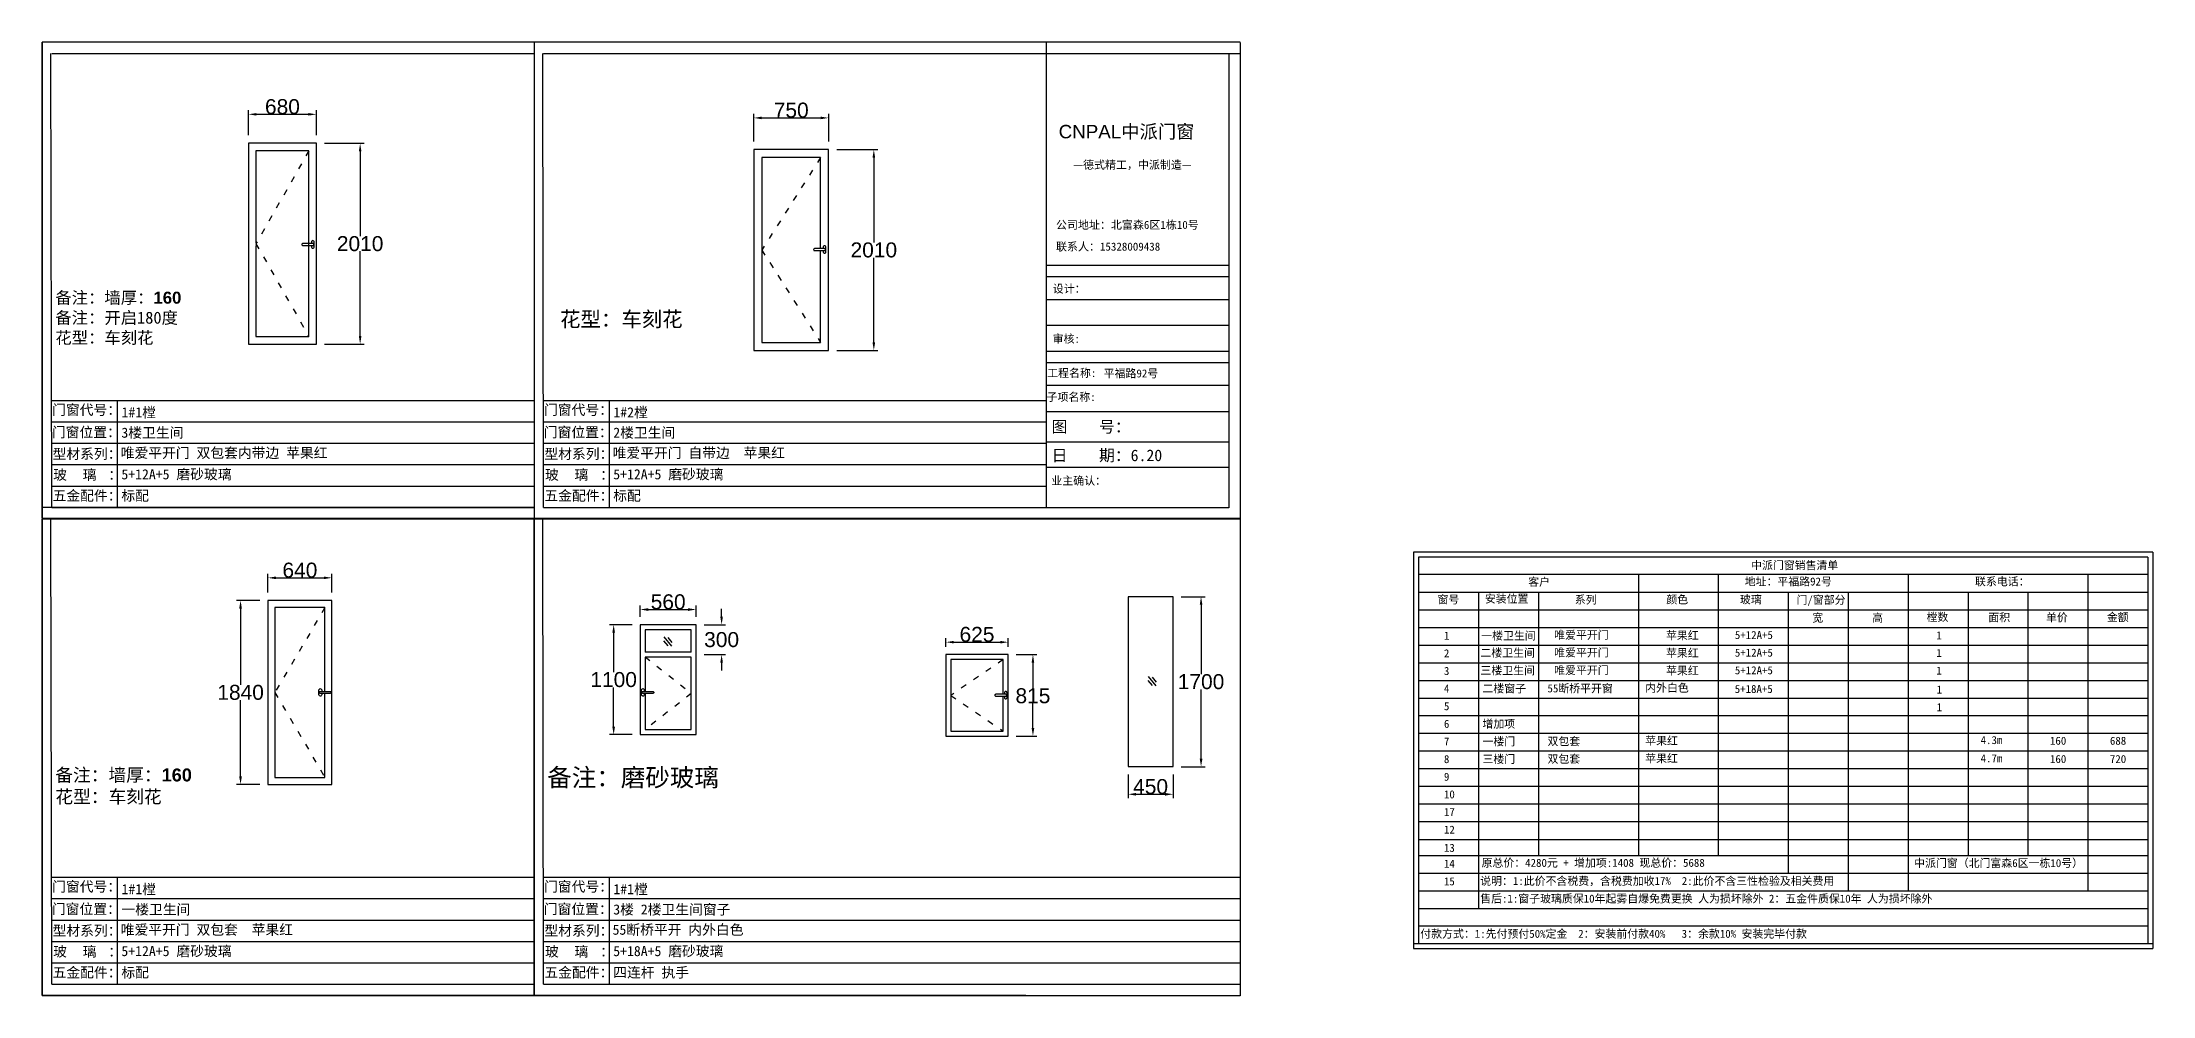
# Model space of a CAD drawing. Header units: inches. Extents: x -138455 to 599497, y -747149 to 13167.
# Drawn here: x 218897 to 240028, y -205764 to -196220 of the extents above; entities that cross this region are included whole.
import ezdxf

# ---------------------------------------------------------------- set-up
doc = ezdxf.new("R2010")
doc.units = ezdxf.units.IN
doc.header["$MEASUREMENT"] = 0
doc.header["$PDMODE"] = 35
doc.header["$PDSIZE"] = -3
doc.linetypes.add('ACAD_ISO03W100', pattern=[30, 12, -18])
doc.layers.add('0 @ 1', color=7, linetype='Continuous')
doc.styles.add('Annotative', font='arialbd.ttf')
doc.styles.add('MtXpl_', font='')
doc.styles.add('MtXpl__1', font='')
doc.styles.get("Standard").update_dxf_attribs({"font": 'arial.ttf'})
doc.styles.get('MtXpl_').set_extended_font_data('SimSun')
doc.styles.get('MtXpl__1').set_extended_font_data('SimSun', bold=True)
doc.dimstyles.get("Standard").update_dxf_attribs({"dimtxt": 80, "dimasz": 70, "dimexe": 40, "dimexo": 80, "dimgap": 0, "dimtad": 1, "dimtih": 1, "dimtoh": 1, "dimdec": 0, "dimzin": 0, "dimdsep": 46, "dimtxsty": 'Standard', "dimcen": 0.09, "dimadec": 0, "dimazin": 0, "dimtfac": 1, "dimtdec": 0, "dimtofl": 0, "dimtmove": 0, "dimatfit": 3, "dimfxl": 0, "dimtolj": 1, "dimtzin": 0, "dimarcsym": 0})

# ---------------------------------------------------------------- blocks, each defined once
blk = doc.blocks.new('*D300')
at = {"color": 0, "lineweight": -2, "transparency": 16777216}
for p, q in [((221722, -197232), (222120, -197232)), ((222080, -197312), (222080, -198160)), ((222080, -199162), (222080, -198313)), ((221722, -199242), (222120, -199242))]:
    blk.add_line(p, q, dxfattribs=at)
at = {"color": 0, "transparency": 16777216}
for points in [[(222067, -197312), (222093, -197312), (222080, -197232)], [(222067, -199162), (222093, -199162), (222080, -199242)]]:
    blk.add_solid(points, dxfattribs=at)
at = {"layer": 'Defpoints', "color": 0, "transparency": 16777216}
for p in [(221642, -197232), (221642, -199242), (222080, -199242)]:
    blk.add_point(p, dxfattribs=at)
at = {"color": 0, "transparency": 16777216, "insert": (222080, -198237), "char_height": 150, "attachment_point": 5}
blk.add_mtext('\\A1;2010', dxfattribs=at)
blk = doc.blocks.new('*D301')
at = {"color": 0, "lineweight": -2, "transparency": 16777216}
for p, q in [((220962, -197152), (220962, -196902)), ((221642, -197152), (221642, -196902)), ((221042, -196942), (221562, -196942))]:
    blk.add_line(p, q, dxfattribs=at)
at = {"color": 0, "transparency": 16777216}
for points in [[(221042, -196929), (221042, -196955), (220962, -196942)], [(221562, -196929), (221562, -196955), (221642, -196942)]]:
    blk.add_solid(points, dxfattribs=at)
at = {"layer": 'Defpoints', "color": 0, "transparency": 16777216}
for p in [(221642, -196942), (220962, -197232), (221642, -197232)]:
    blk.add_point(p, dxfattribs=at)
at = {"color": 0, "transparency": 16777216, "insert": (221302, -196866), "char_height": 150, "attachment_point": 5}
blk.add_mtext('\\A1;680', dxfattribs=at)
blk = doc.blocks.new('*D302')
at = {"color": 0, "lineweight": -2, "transparency": 16777216}
for p, q in [((226851, -197295), (227263, -197295)), ((227223, -197375), (227223, -198224)), ((227223, -199225), (227223, -198377)), ((226851, -199305), (227263, -199305))]:
    blk.add_line(p, q, dxfattribs=at)
at = {"color": 0, "transparency": 16777216}
for points in [[(227210, -197375), (227236, -197375), (227223, -197295)], [(227210, -199225), (227236, -199225), (227223, -199305)]]:
    blk.add_solid(points, dxfattribs=at)
at = {"layer": 'Defpoints', "color": 0, "transparency": 16777216}
for p in [(226771, -197295), (226771, -199305), (227223, -199305)]:
    blk.add_point(p, dxfattribs=at)
at = {"color": 0, "transparency": 16777216, "insert": (227223, -198300), "char_height": 150, "attachment_point": 5}
blk.add_mtext('\\A1;2010', dxfattribs=at)
blk = doc.blocks.new('*D303')
at = {"color": 0, "lineweight": -2, "transparency": 16777216}
for p, q in [((226021, -197215), (226021, -196938)), ((226771, -197215), (226771, -196938)), ((226101, -196978), (226691, -196978))]:
    blk.add_line(p, q, dxfattribs=at)
at = {"color": 0, "transparency": 16777216}
for points in [[(226101, -196965), (226101, -196991), (226021, -196978)], [(226691, -196965), (226691, -196991), (226771, -196978)]]:
    blk.add_solid(points, dxfattribs=at)
at = {"layer": 'Defpoints', "color": 0, "transparency": 16777216}
for p in [(226771, -196978), (226021, -197295), (226771, -197295)]:
    blk.add_point(p, dxfattribs=at)
at = {"color": 0, "transparency": 16777216, "insert": (226396, -196901), "char_height": 150, "attachment_point": 5}
blk.add_mtext('\\A1;750', dxfattribs=at)
blk = doc.blocks.new('dzcs')
blk.add_lwpolyline([(142096, -3328), (142196, -3328, 0.414214), (142206, -3318), (142206, -3318, 0.414214), (142196, -3308), (142096, -3308, 0.414214), (142086, -3318), (142086, -3318, 0.414214)], format="xyb", close=True)
blk.add_lwpolyline([(142182, -3328), (142182, -3342, 0.414214), (142196, -3355), (142196, -3355, 0.414214), (142209, -3342), (142209, -3294, 0.414214), (142196, -3280), (142196, -3280, 0.414214), (142182, -3294), (142182, -3308)], format="xyb")
blk = doc.blocks.new('*D304')
at = {"color": 0, "lineweight": -2, "transparency": 16777216}
for p, q in [((225699, -201970), (225699, -201890)), ((225524, -202050), (225739, -202050)), ((225524, -202350), (225739, -202350)), ((225699, -202430), (225699, -202510))]:
    blk.add_line(p, q, dxfattribs=at)
at = {"color": 0, "transparency": 16777216}
for points in [[(225686, -201970), (225712, -201970), (225699, -202050)], [(225686, -202430), (225712, -202430), (225699, -202350)]]:
    blk.add_solid(points, dxfattribs=at)
at = {"layer": 'Defpoints', "color": 0, "transparency": 16777216}
for p in [(225444, -202050), (225699, -202050), (225444, -202350)]:
    blk.add_point(p, dxfattribs=at)
at = {"color": 0, "transparency": 16777216, "insert": (225699, -202200), "char_height": 150, "attachment_point": 5}
blk.add_mtext('\\A1;300', dxfattribs=at)
blk = doc.blocks.new('*D305')
at = {"color": 0, "lineweight": -2, "transparency": 16777216}
for p, q in [((224884, -201970), (224884, -201858)), ((224964, -201898), (225364, -201898)), ((225444, -201970), (225444, -201858))]:
    blk.add_line(p, q, dxfattribs=at)
at = {"color": 0, "transparency": 16777216}
for points in [[(224964, -201885), (224964, -201912), (224884, -201898)], [(225364, -201885), (225364, -201912), (225444, -201898)]]:
    blk.add_solid(points, dxfattribs=at)
at = {"layer": 'Defpoints', "color": 0, "transparency": 16777216}
for p in [(225444, -201898), (224884, -202050), (225444, -202050)]:
    blk.add_point(p, dxfattribs=at)
at = {"color": 0, "transparency": 16777216, "insert": (225164, -201822), "char_height": 150, "attachment_point": 5}
blk.add_mtext('\\A1;560', dxfattribs=at)
blk = doc.blocks.new('*D306')
at = {"color": 0, "lineweight": -2, "transparency": 16777216}
for p, q in [((224804, -202050), (224578, -202050)), ((224618, -202130), (224618, -202524)), ((224618, -203070), (224618, -202677)), ((224804, -203150), (224578, -203150))]:
    blk.add_line(p, q, dxfattribs=at)
at = {"color": 0, "transparency": 16777216}
for points in [[(224605, -202130), (224632, -202130), (224618, -202050)], [(224605, -203070), (224632, -203070), (224618, -203150)]]:
    blk.add_solid(points, dxfattribs=at)
at = {"layer": 'Defpoints', "color": 0, "transparency": 16777216}
for p in [(224884, -202050), (224618, -203150), (224884, -203150)]:
    blk.add_point(p, dxfattribs=at)
at = {"color": 0, "transparency": 16777216, "insert": (224618, -202600), "char_height": 150, "attachment_point": 5}
blk.add_mtext('\\A1;1100', dxfattribs=at)
blk = doc.blocks.new('123as')
at = {"color": 0}
for p, q in [((90189, 51387), (90252, 51462)), ((90194, 51330), (90312, 51470)), ((90251, 51335), (90314, 51410))]:
    blk.add_line(p, q, dxfattribs=at)
blk = doc.blocks.new('*D307')
at = {"color": 0, "lineweight": -2, "transparency": 16777216}
for p, q in [((227944, -202270), (227944, -202185)), ((228569, -202270), (228569, -202185)), ((228024, -202225), (228489, -202225))]:
    blk.add_line(p, q, dxfattribs=at)
at = {"color": 0, "transparency": 16777216}
for points in [[(228024, -202212), (228024, -202238), (227944, -202225)], [(228489, -202212), (228489, -202238), (228569, -202225)]]:
    blk.add_solid(points, dxfattribs=at)
at = {"layer": 'Defpoints', "color": 0, "transparency": 16777216}
for p in [(227944, -202350), (228569, -202225), (228569, -202350)]:
    blk.add_point(p, dxfattribs=at)
at = {"color": 0, "transparency": 16777216, "insert": (228256, -202148), "char_height": 150, "attachment_point": 5}
blk.add_mtext('\\A1;625', dxfattribs=at)
blk = doc.blocks.new('*D308')
at = {"color": 0, "lineweight": -2, "transparency": 16777216}
for p, q in [((228649, -202350), (228856, -202350)), ((228816, -202430), (228816, -202685)), ((228816, -203085), (228816, -202838)), ((228649, -203165), (228856, -203165))]:
    blk.add_line(p, q, dxfattribs=at)
at = {"color": 0, "transparency": 16777216}
for points in [[(228803, -202430), (228829, -202430), (228816, -202350)], [(228803, -203085), (228829, -203085), (228816, -203165)]]:
    blk.add_solid(points, dxfattribs=at)
at = {"layer": 'Defpoints', "color": 0, "transparency": 16777216}
for p in [(228569, -202350), (228569, -203165), (228816, -203165)]:
    blk.add_point(p, dxfattribs=at)
at = {"color": 0, "transparency": 16777216, "insert": (228816, -202762), "char_height": 150, "attachment_point": 5}
blk.add_mtext('\\A1;815', dxfattribs=at)
blk = doc.blocks.new('*D309')
at = {"color": 0, "lineweight": -2, "transparency": 16777216}
for p, q in [((230299, -201771), (230539, -201771)), ((230499, -201851), (230499, -202544)), ((230499, -203391), (230499, -202697)), ((230299, -203471), (230539, -203471))]:
    blk.add_line(p, q, dxfattribs=at)
at = {"color": 0, "transparency": 16777216}
for points in [[(230486, -201851), (230513, -201851), (230499, -201771)], [(230486, -203391), (230513, -203391), (230499, -203471)]]:
    blk.add_solid(points, dxfattribs=at)
at = {"layer": 'Defpoints', "color": 0, "transparency": 16777216}
for p in [(230219, -201771), (230219, -203471), (230499, -203471)]:
    blk.add_point(p, dxfattribs=at)
at = {"color": 0, "transparency": 16777216, "insert": (230499, -202621), "char_height": 150, "attachment_point": 5}
blk.add_mtext('\\A1;1700', dxfattribs=at)
blk = doc.blocks.new('*D310')
at = {"color": 0, "lineweight": -2, "transparency": 16777216}
for p, q in [((229769, -203551), (229769, -203787)), ((230219, -203551), (230219, -203787)), ((229849, -203747), (230139, -203747))]:
    blk.add_line(p, q, dxfattribs=at)
at = {"color": 0, "transparency": 16777216}
for points in [[(229849, -203734), (229849, -203761), (229769, -203747)], [(230139, -203734), (230139, -203761), (230219, -203747)]]:
    blk.add_solid(points, dxfattribs=at)
at = {"layer": 'Defpoints', "color": 0, "transparency": 16777216}
for p in [(229769, -203471), (230219, -203471), (230219, -203747)]:
    blk.add_point(p, dxfattribs=at)
at = {"color": 0, "transparency": 16777216, "insert": (229994, -203671), "char_height": 150, "attachment_point": 5}
blk.add_mtext('\\A1;450', dxfattribs=at)
blk = doc.blocks.new('*D311')
at = {"color": 0, "lineweight": -2, "transparency": 16777216}
for p, q in [((221157, -201728), (221157, -201541)), ((221237, -201581), (221717, -201581)), ((221797, -201728), (221797, -201541))]:
    blk.add_line(p, q, dxfattribs=at)
at = {"color": 0, "transparency": 16777216}
for points in [[(221237, -201568), (221237, -201594), (221157, -201581)], [(221717, -201568), (221717, -201594), (221797, -201581)]]:
    blk.add_solid(points, dxfattribs=at)
at = {"layer": 'Defpoints', "color": 0, "transparency": 16777216}
for p in [(221797, -201581), (221157, -201808), (221797, -201808)]:
    blk.add_point(p, dxfattribs=at)
at = {"color": 0, "transparency": 16777216, "insert": (221477, -201505), "char_height": 150, "attachment_point": 5}
blk.add_mtext('\\A1;640', dxfattribs=at)
blk = doc.blocks.new('*D312')
at = {"color": 0, "lineweight": -2, "transparency": 16777216}
for p, q in [((221077, -201808), (220843, -201808)), ((220883, -201888), (220883, -202652)), ((220883, -203568), (220883, -202805)), ((221077, -203648), (220843, -203648))]:
    blk.add_line(p, q, dxfattribs=at)
at = {"color": 0, "transparency": 16777216}
for points in [[(220869, -201888), (220896, -201888), (220883, -201808)], [(220869, -203568), (220896, -203568), (220883, -203648)]]:
    blk.add_solid(points, dxfattribs=at)
at = {"layer": 'Defpoints', "color": 0, "transparency": 16777216}
for p in [(221157, -201808), (220883, -203648), (221157, -203648)]:
    blk.add_point(p, dxfattribs=at)
at = {"color": 0, "transparency": 16777216, "insert": (220883, -202728), "char_height": 150, "attachment_point": 5}
blk.add_mtext('\\A1;1840', dxfattribs=at)

msp = doc.modelspace()

# ---------------------------------------------------------------- linework, layer by layer
for p, q in [((223821.3, -196220.4), (218897, -196220.4)), ((218897, -196220.4), (218897, -200988.7)), ((218897, -196220.4), (218897, -200876.2)), ((218897, -200988.7), (218897, -196220.4)), ((230890, -196220.4), (223821.3, -196220.4)), ((223821.3, -196220.4), (223821.3, -200988.7)), ((223821.3, -196220.4), (223821.3, -200876.2)), ((228949.8, -196220.4), (228949.8, -200876.2)), ((230890, -196224), (230890, -200992.2)), ((218992.8, -200876.2), (218984.4, -196332.4)), ((218992.4, -196332.4), (223821.3, -196332.4)), ((223917.2, -200876.2), (223908.7, -196332.4)), ((223916.8, -196332.4), (230890, -196332.4)), ((230778.1, -196336), (230778.1, -200879.7)), ((228949.8, -198452.8), (230778.1, -198452.8)), ((228949.8, -198564.7), (230778.1, -198564.7)), ((228949.8, -198795.7), (230778.1, -198795.7)), ((228949.8, -199052.4), (230778.1, -199052.4)), ((228949.8, -199313.2), (230778.1, -199313.2)), ((228949.8, -199425.2), (230778.1, -199425.2)), ((228949.8, -199651.6), (230778.1, -199651.6)), ((218992.4, -199805.6), (223821.3, -199805.6)), ((219648.5, -199805.6), (219648.5, -200876.2)), ((223916.8, -199805.6), (228949.8, -199805.6)), ((224572.8, -199805.6), (224572.8, -200876.2)), ((218992.4, -200019.7), (223821.3, -200019.7)), ((223916.8, -200019.7), (228949.8, -200019.7)), ((228949.8, -199917.1), (230778.1, -199917.1)), ((218992.4, -200233.8), (223821.3, -200233.8)), ((223916.8, -200233.8), (228949.8, -200233.8)), ((228949.8, -200218.4), (230778.1, -200218.4)), ((218992.4, -200447.9), (223821.3, -200447.9)), ((223916.8, -200447.9), (228949.8, -200447.9)), ((228949.8, -200472.4), (230778.1, -200472.4)), ((218992.4, -200662.1), (223821.3, -200662.1)), ((223916.8, -200662.1), (228949.8, -200662.1)), ((223821.3, -200876.2), (218897, -200876.2)), ((218992.8, -200876.2), (223821.3, -200876.2)), ((223917.2, -200876.2), (230778.1, -200876.2)), ((218897, -200988.7), (223821.3, -200988.7)), ((223821.3, -200988.7), (218897, -200988.7)), ((223821.3, -200992.2), (218897, -200992.2)), ((218897, -200992.2), (218897, -205760.4)), ((218897, -200992.2), (218897, -205647.9)), ((218897, -205760.4), (218897, -200992.2)), ((218992.8, -205647.9), (218984.2, -200992.2)), ((218992.4, -200988.2), (223821.3, -200988.2)), ((219648.5, -200988.7), (219648.5, -200992.2)), ((223821.3, -200988.7), (230890, -200988.7)), ((230890, -200988.7), (223821.3, -200988.7)), ((230890, -200992.2), (223821.3, -200992.2)), ((223821.3, -205760.4), (223821.3, -200992.2)), ((223821.3, -200992.2), (223821.3, -205760.4)), ((223821.3, -200992.2), (223821.3, -205647.9)), ((223821.3, -205760.4), (223821.3, -200992.2)), ((223917.2, -205647.9), (223908.5, -200992.2)), ((224572.8, -200988.7), (224572.8, -200992.2)), ((230890, -200992.2), (230890, -205764)), ((240027.8, -201322.7), (232627.8, -201322.7)), ((232627.8, -201322.7), (232627.8, -205291.2)), ((239977.8, -201372.7), (232677.8, -201372.7)), ((232677.8, -201372.7), (232677.8, -205241.2)), ((239977.8, -201372.7), (239977.8, -205241.2)), ((240027.8, -201322.7), (240027.8, -205291.2)), ((239977.8, -201548.7), (232677.8, -201548.7)), ((234877.8, -201548.7), (234877.8, -203313.4)), ((235677.8, -201548.7), (235677.8, -203842.8)), ((237577.8, -201548.7), (237577.8, -204713.2)), ((239377.8, -201548.7), (239377.8, -203313.4)), ((232677.8, -201725.2), (239977.8, -201725.2)), ((233277.8, -201725.2), (233277.8, -203313.4)), ((233877.8, -201725.2), (233877.8, -203313.4)), ((236377.8, -201725.2), (236377.8, -203842.8)), ((236977.8, -201725.2), (236977.8, -204713.2)), ((238177.8, -201725.2), (238177.8, -204360.2)), ((238777.8, -201725.2), (238777.8, -203313.4)), ((232677.8, -201901.7), (239977.8, -201901.7)), ((225444.4, -202050.3), (224884.4, -202050.3)), ((224884.4, -202050.3), (224884.4, -203150.3)), ((225444.4, -203150.3), (225444.4, -202050.3)), ((232677.8, -202078.1), (239977.8, -202078.1)), ((225394.4, -202325.3), (224934.4, -202325.3)), ((225394.4, -202375.3), (224934.4, -202375.3)), ((232677.8, -202254.6), (239977.8, -202254.6)), ((232677.8, -202431.1), (239977.8, -202431.1)), ((232677.8, -202607.6), (239977.8, -202607.6)), ((232677.8, -202784), (239977.8, -202784)), ((232677.8, -202960.5), (239977.8, -202960.5)), ((224884.4, -203150.3), (225444.4, -203150.3)), ((232677.8, -203137), (239977.8, -203137)), ((232677.8, -203313.4), (239977.8, -203313.4)), ((232677.8, -203489.9), (239977.8, -203489.9)), ((233277.8, -203313.4), (233277.8, -204019.3)), ((233877.8, -203313.4), (233877.8, -203842.8)), ((234877.8, -203313.4), (234877.8, -203842.8)), ((238777.8, -203313.4), (238777.8, -204360.2)), ((239377.8, -203313.4), (239377.8, -204713.2)), ((232677.8, -203666.4), (239977.8, -203666.4)), ((232677.8, -203842.8), (239977.8, -203842.8)), ((233877.8, -203842.8), (233877.8, -204360.2)), ((234877.8, -203842.8), (234877.8, -204360.2)), ((235677.8, -203842.8), (235677.8, -204360.2)), ((236377.8, -203842.8), (236377.8, -204536.7)), ((232677.8, -204019.3), (239977.8, -204019.3)), ((233277.8, -204019.3), (233277.8, -204889.2)), ((232677.8, -204201.1), (239977.8, -204201.1)), ((232677.8, -204360.2), (239977.8, -204360.2)), ((232677.8, -204536.7), (239977.8, -204536.7)), ((218992.4, -204577.3), (223821.3, -204577.3)), ((219648.5, -204577.3), (219648.5, -205647.9)), ((223916.8, -204577.3), (230890, -204577.3)), ((224572.8, -204577.3), (224572.8, -205647.9)), ((232677.8, -204713.2), (239977.8, -204713.2)), ((218992.4, -204791.5), (223821.3, -204791.5)), ((223916.8, -204791.5), (230890, -204791.5)), ((232677.8, -204889.2), (239977.8, -204889.2)), ((218992.4, -205005.6), (223821.3, -205005.6)), ((223916.8, -205005.6), (230890, -205005.6)), ((232677.8, -205065.2), (239977.8, -205065.2)), ((218992.4, -205219.7), (223821.3, -205219.7)), ((223916.8, -205219.7), (230890, -205219.7)), ((232627.8, -205241.2), (240027.8, -205241.2)), ((232627.8, -205291.2), (240027.8, -205291.2)), ((218992.4, -205433.8), (223821.3, -205433.8)), ((223916.8, -205433.8), (230890, -205433.8)), ((218897, -205760.4), (223821.3, -205760.4)), ((223821.3, -205760.4), (218897, -205760.4)), ((223821.3, -205764), (218897, -205764)), ((218992.8, -205647.9), (223821.3, -205647.9)), ((219648.5, -205760.4), (219648.5, -205764)), ((223821.3, -205760.4), (228745.7, -205760.4)), ((228745.7, -205760.4), (223821.3, -205760.4)), ((230890, -205764), (223821.3, -205764)), ((223917.2, -205647.9), (230890, -205647.9)), ((224572.8, -205760.4), (224572.8, -205764))]:
    msp.add_line(p, q)
for points in [[(220962.3, -199241.7), (221642.3, -199241.7), (221642.3, -197231.7), (220962.3, -197231.7)], [(226020.7, -199305.1), (226770.7, -199305.1), (226770.7, -197295.1), (226020.7, -197295.1)], [(229769.4, -203470.7), (230219.4, -203470.7), (230219.4, -201770.7), (229769.4, -201770.7)], [(221157.2, -203648.2), (221797.2, -203648.2), (221797.2, -201808.2), (221157.2, -201808.2)], [(227943.9, -203164.7), (228568.9, -203164.7), (228568.9, -202349.7), (227943.9, -202349.7)]]:
    msp.add_lwpolyline(points, close=True)
for points in [[(221037.3, -198253.7), (221037.3, -199166.7), (221567.3, -199166.7), (221567.3, -197306.7), (221037.3, -197306.7), (221037.3, -198233.7)], [(226690.7, -198286), (226690.7, -197375.1), (226100.7, -197375.1), (226100.7, -199225.1), (226690.7, -199225.1), (226690.7, -198306)], [(221727.2, -202717.4), (221727.2, -201878.2), (221227.2, -201878.2), (221227.2, -203578.2), (221727.2, -203578.2), (221727.2, -202737.4)], [(225394.4, -202325.3), (225394.4, -202100.3), (224934.4, -202100.3), (224934.4, -202325.3)], [(224934.4, -202375.3), (224934.4, -202717.4)], [(224934.4, -202737.4), (224934.4, -203100.3), (225394.4, -203100.3), (225394.4, -202375.3)], [(228518.9, -202746.2), (228518.9, -202399.7), (227993.9, -202399.7), (227993.9, -203114.7), (228518.9, -203114.7), (228518.9, -202766.2)]]:
    msp.add_lwpolyline(points)
at = {"linetype": 'ACAD_ISO03W100', "ltscale": 5}
for points in [[(221567.3, -197306.7), (221037.3, -198236.7), (221567.3, -199166.7)], [(226690.7, -197375.1), (226100.7, -198300.1), (226690.7, -199225.1)], [(221727.2, -201878.2), (221227.2, -202728.2), (221727.2, -203578.2)], [(224934.4, -202371.6), (225394.4, -202737.8), (224934.4, -203100.3)], [(228518.9, -202399.7), (227993.9, -202757.2), (228518.9, -203114.7)]]:
    msp.add_lwpolyline(points, dxfattribs=at)

# ---------------------------------------------------------------- block references
for p in [(79410.1, -194926), (84534.3, -194978.2), (86347.7, -199438.5)]:
    msp.add_blockref('dzcs', p)
at = {"xscale": -0.6684526412304121, "yscale": 0.6684526412304121, "zscale": 0.6684526412304121}
for p in [(285491.9, -236577.5), (290341.2, -236973.7)]:
    msp.add_blockref('123as', p, dxfattribs=at)
at = {"xscale": -1}
for p in [(363877.1, -199409.6), (367106.5, -199409.6)]:
    msp.add_blockref('dzcs', p, dxfattribs=at)

# ---------------------------------------------------------------- texts
msp.add_text('CNPAL', height=134.36).set_placement((229073.8, -197182.2))
for s, height, style, p in [('中派门窗', 134.36, 'MtXpl_', (229699.7, -197182.2)), ('—德式精工，中派制造—', 80.618, 'MtXpl_', (229219.4, -197488.1)), ('公司地址：北富森6区1栋10号', 80.618, 'MtXpl_', (229047.1, -198089)), ('联系人：15328009438', 80.618, 'MtXpl_', (229047.1, -198306.5)), ('设计：', 80.12, 'MtXpl_', (229014.8, -198727.7)), ('审核:', 80.12, 'MtXpl_', (229013.3, -199228.5)), ('工程名称:', 80.12, 'MtXpl_', (228958.7, -199571.5)), ('平福路92号 ', 80.12, 'MtXpl_', (229524.2, -199575.1)), ('1#1樘', 101.22, 'MtXpl__1', (219691.3, -199975.6)), ('1#2樘', 101.22, 'MtXpl__1', (224615.7, -199975.6)), ('子项名称:', 80.12, 'MtXpl_', (228952.6, -199811.1)), ('3楼卫生间', 101.22, 'MtXpl__1', (219689.9, -200178.7)), ('2楼卫生间', 101.22, 'MtXpl__1', (224614.3, -200178.7)), ('图    号：', 116.09, 'MtXpl_', (229003.1, -200126.4)), ('唯爱平开门 双包套内带边 苹果红 ', 101.22, 'MtXpl__1', (219683, -200381.2)), ('唯爱平开门 自带边  苹果红', 101.22, 'MtXpl__1', (224607.4, -200381.2)), ('日    期：6.20', 116.09, 'MtXpl_', (229003.1, -200413.1)), ('5+12A+5 磨砂玻璃', 101.22, 'MtXpl__1', (219689.7, -200595.3)), ('5+12A+5 磨砂玻璃', 101.22, 'MtXpl__1', (224614, -200595.3)), ('标配', 101.22, 'MtXpl__1', (219689.7, -200809.4)), ('标配', 101.22, 'MtXpl__1', (224614, -200809.4)), ('业主确认：', 80.12, 'MtXpl_', (229000.6, -200649.5)), ('1#1樘', 101.22, 'MtXpl__1', (219691.3, -204747.3)), ('1#1樘', 101.22, 'MtXpl__1', (224615.7, -204747.3)), ('一楼卫生间', 101.22, 'MtXpl__1', (219689.9, -204950.4)), ('3楼 2楼卫生间窗子', 101.22, 'MtXpl__1', (224614.3, -204950.4)), ('唯爱平开门 双包套  苹果红', 101.22, 'MtXpl__1', (219683, -205153)), ('55断桥平开 内外白色  ', 101.22, 'MtXpl__1', (224607.4, -205153)), ('5+12A+5 磨砂玻璃', 101.22, 'MtXpl__1', (219689.7, -205367.1)), ('5+18A+5 磨砂玻璃', 101.22, 'MtXpl__1', (224614, -205367.1)), ('标配', 101.22, 'MtXpl__1', (219689.7, -205581.2)), ('四连杆 执手', 101.22, 'MtXpl__1', (224614, -205581.2))]:
    msp.add_text(s, height=height, dxfattribs=dict(style=style)).set_placement(p)
at = {"layer": '0 @ 1', "style": 'Annotative'}
for s, p in [('门窗代号：', (218996.3, -199949.9)), ('门窗代号：', (223920.7, -199949.9)), ('门窗位置：', (218994.1, -200173.9)), ('门窗位置：', (223918.5, -200173.9)), ('型材系列：', (219000.5, -200390.5)), ('型材系列：', (223924.8, -200390.5)), ('玻    璃   ：', (219007, -200599.7)), ('玻    璃   ：', (223931.4, -200599.7)), ('五金配件：', (219000.7, -200809)), ('五金配件：', (223925.1, -200809)), ('门窗代号：', (218996.3, -204721.6)), ('门窗代号：', (223920.7, -204721.6)), ('门窗位置：', (218994.1, -204945.6)), ('门窗位置：', (223918.5, -204945.6)), ('型材系列：', (219000.5, -205162.3)), ('型材系列：', (223924.8, -205162.3)), ('玻    璃   ：', (219007, -205371.4)), ('玻    璃   ：', (223931.4, -205371.4)), ('五金配件：', (219000.7, -205580.7)), ('五金配件：', (223925.1, -205580.7))]:
    msp.add_text(s, height=101.22, dxfattribs=at).set_placement(p)
at = {"layer": '0 @ 1', "attachment_point": 1, "style": 'Annotative'}
for s, width, insert, char_height in [('\\pt240;{\\fSimSun|b1|i0|c134|p2;备注：墙厚：}160\\P\\ptz;{\\fSimSun|b1|i0|c134|p2;备注：开启180度\\P花型：车刻花}', 3588.12, (219028.5, -198717.2), 120), ('\\pt240;{\\fSimSun|b1|i0|c134|p2;\\P\\ptz;\\H1.25x;花型：车刻花}', 3588.12, (224081, -198717.2), 120), ('{\\fSimSun|b1|i0|c134|p2;客户}', 485.592, (233774, -201582), 80), ('{\\fSimSun|b1|i0|c134|p2;地址：平福路92号}', 1564.514, (235942.3, -201577.8), 80), ('{\\fSimSun|b1|i0|c134|p2;中派门窗销售清单}', 1381.442, (236006.5, -201415.3), 80), ('{\\fSimSun|b1|i0|c134|p2;联系电话：}', 603.897, (238247.9, -201578.1), 80), ('{\\fSimSun|b1|i0|c134|p2;窗号}', 485.592, (232866.5, -201757.8), 80), ('{\\fSimSun|b1|i0|c134|p2;安装位置}', 485.592, (233340.4, -201750.6), 80), ('{\\fSimSun|b1|i0|c134|p2;系列}', 485.592, (234241.3, -201760), 80), ('{\\fSimSun|b1|i0|c134|p2;颜色}', 485.592, (235157.2, -201758), 80), ('{\\fSimSun|b1|i0|c134|p2;玻璃}', 485.592, (235894.6, -201758), 80), ('{\\fSimSun|b1|i0|c134|p2;门/窗部分}', 603.897, (236461, -201761.9), 80), ('{\\fSimSun|b1|i0|c134|p2;宽}', 603.897, (236619.4, -201940.7), 80), ('{\\fSimSun|b1|i0|c134|p2;高}', 603.897, (237219.4, -201940.7), 80), ('{\\fSimSun|b1|i0|c134|p2;樘数}', 603.897, (237762.8, -201933.7), 80), ('{\\fSimSun|b1|i0|c134|p2;面积}', 603.897, (238381.2, -201937.6), 80), ('{\\fSimSun|b1|i0|c134|p2;单价}', 603.897, (238959, -201937.6), 80), ('{\\fSimSun|b1|i0|c134|p2;金额}', 603.897, (239567.6, -201934.8), 80), ('{\\fSimSun|b1|i0|c134|p2;1}', 485.592, (232930.9, -202120.1), 80), ('{\\fSimSun|b1|i0|c134|p2;一楼卫生间}', 921.091, (233304.3, -202120.6), 80), ('{\\fSimSun|b1|i0|c134|p2;唯爱平开门}', 921.091, (234034.4, -202112.8), 80), ('{\\fSimSun|b1|i0|c134|p2;苹果红}', 840.838, (235154.1, -202116.9), 80), ('{\\fSimSun|b1|i0|c134|p2;5+12A+5}', 753.781, (235843.5, -202113.4), 80), ('{\\fSimSun|b1|i0|c134|p2;1}', 753.781, (237860.2, -202116.6), 80), ('{\\fSimSun|b1|i0|c134|p2;2}', 485.592, (232930.9, -202296.5), 80), ('{\\fSimSun|b1|i0|c134|p2;二楼卫生间}', 921.091, (233296.5, -202291.7), 80), ('{\\fSimSun|b1|i0|c134|p2;唯爱平开门}', 921.091, (234034.4, -202289.2), 80), ('{\\fSimSun|b1|i0|c134|p2;苹果红}', 840.838, (235154.1, -202293.4), 80), ('{\\fSimSun|b1|i0|c134|p2;5+12A+5}', 753.781, (235843.5, -202289.9), 80), ('{\\fSimSun|b1|i0|c134|p2;1}', 753.781, (237860.2, -202293.1), 80), ('{\\fSimSun|b1|i0|c134|p2;3}', 485.592, (232930.9, -202473), 80), ('{\\fSimSun|b1|i0|c134|p2;三楼卫生间}', 921.091, (233296.5, -202468.1), 80), ('{\\fSimSun|b1|i0|c134|p2;二楼窗子}', 921.091, (233316.8, -202649.1), 80), ('{\\fSimSun|b1|i0|c134|p2;55断桥平开窗}', 753.781, (233967.5, -202647.5), 80), ('{\\fSimSun|b1|i0|c134|p2;唯爱平开门}', 921.091, (234034.4, -202465.7), 80), ('{\\fSimSun|b1|i0|c134|p2;内外白色}', 840.838, (234946.1, -202642), 80), ('{\\fSimSun|b1|i0|c134|p2;苹果红}', 840.838, (235154.1, -202469.9), 80), ('{\\fSimSun|b1|i0|c134|p2;5+12A+5}', 753.781, (235843.5, -202466.3), 80), ('{\\fSimSun|b1|i0|c134|p2;1}', 753.781, (237860.2, -202469.5), 80), ('{\\fSimSun|b1|i0|c134|p2;4}', 485.592, (232930.9, -202649.5), 80), ('{\\fSimSun|b1|i0|c134|p2;5}', 485.592, (232930.9, -202825.9), 80), ('{\\fSimSun|b1|i0|c134|p2;5+18A+5}', 753.781, (235842.2, -202653.4), 80), ('{\\fSimSun|b1|i0|c134|p2;1}', 753.781, (237863.4, -202659.6), 80), ('{\\fSimSun|b1|i0|c134|p2;1}', 753.781, (237863.4, -202836.1), 80), ('{\\fSimSun|b1|i0|c134|p2;6}', 485.592, (232930.9, -203002.4), 80), ('{\\fSimSun|b1|i0|c134|p2;增加项}', 921.091, (233316.8, -203002.1), 80), ('{\\fSimSun|b1|i0|c134|p2;7}', 485.592, (232930.9, -203178.9), 80), ('{\\fSimSun|b1|i0|c134|p2;一楼门}', 921.091, (233316.8, -203178.5), 80), ('{\\fSimSun|b1|i0|c134|p2;双包套}', 753.781, (233967.5, -203177), 80), ('{\\fSimSun|b1|i0|c134|p2;苹果红}', 840.838, (234946.1, -203171.4), 80), ('{\\fSimSun|b1|i0|c134|p2;4.3m}', 840.838, (238304.2, -203164.9), 80), ('{\\fSimSun|b1|i0|c134|p2;160}', 840.838, (238998.4, -203171.5), 80), ('{\\fSimSun|b1|i0|c134|p2;688}', 840.838, (239598.4, -203171.5), 80), ('\\pt260;{\\fSimSun|b1|i0|c134|p2;备注：墙厚：}160\\P\\ptz;{\\fSimSun|b1|i0|c134|p2;花型：车刻花}', 3588.12, (219028.5, -203489), 130), ('\\pt360;{\\fSimSun|b1|i0|c134|p2;备注：磨砂玻璃}', 3588.12, (223952.9, -203489), 180), ('{\\fSimSun|b1|i0|c134|p2;8}', 485.592, (232930.9, -203355.4), 80), ('{\\fSimSun|b1|i0|c134|p2;三楼门}', 921.091, (233316.8, -203355), 80), ('{\\fSimSun|b1|i0|c134|p2;双包套}', 753.781, (233967.5, -203353.4), 80), ('{\\fSimSun|b1|i0|c134|p2;苹果红}', 840.838, (234946.1, -203347.9), 80), ('{\\fSimSun|b1|i0|c134|p2;4.7m}', 840.838, (238304.2, -203347.9), 80), ('{\\fSimSun|b1|i0|c134|p2;160}', 840.838, (238998.4, -203354.5), 80), ('{\\fSimSun|b1|i0|c134|p2;720}', 840.838, (239598.4, -203354.5), 80), ('{\\fSimSun|b1|i0|c134|p2;9}', 485.592, (232930.9, -203531.8), 80), ('{\\fSimSun|b1|i0|c134|p2;10}', 485.592, (232930.9, -203708.3), 80), ('{\\fSimSun|b1|i0|c134|p2;17}', 485.592, (232930.9, -203884.8), 80), ('{\\fSimSun|b1|i0|c134|p2;12}', 485.592, (232930.9, -204061.2), 80), ('{\\fSimSun|b1|i0|c134|p2;13}', 485.592, (232930.9, -204243), 80), ('{\\fSimSun|b1|i0|c134|p2;14}', 485.592, (232930.9, -204402.2), 80), ('{\\fSimSun|b1|i0|c134|p2;原总价：4280元 + 增加项:1408 现总价：5688}', 2423.77, (233307.6, -204393.4), 80), ('{\\fSimSun|b1|i0|c134|p2;中派门窗（北门富森6区一栋10号）}', 1756.126, (237638.6, -204395.8), 80), ('{\\fSimSun|b1|i0|c134|p2;15}', 485.592, (232930.9, -204578.6), 80), ('{\\fSimSun|b1|i0|c134|p2;售后:1:窗子玻璃质保10年起雾自爆免费更换 人为损坏除外 2：五金件质保10年 人为损坏除外  }', 6510.182, (233294.1, -204751.6), 80), ('{\\fSimSun|b1|i0|c134|p2;说明：1:此价不含税费，含税费加收17%  2:此价不含三性检验及相关费用}', 3920.385, (233294.1, -204575.2), 80), ('{\\fSimSun|b1|i0|c134|p2;付款方式：1:先付预付50%定金  2：安装前付款40%   3：余款10% 安装完毕付款}', 6510.182, (232694.1, -205103.6), 80)]:
    msp.add_mtext_dynamic_manual_height_columns(s, width=width, gutter_width=903.5, heights=[0], dxfattribs=dict(at, insert=insert, char_height=char_height))

# ---------------------------------------------------------------- dimensions: what is measured, and where the dimension line sits
for base, p1, p2, picture, middle in [((221642.3, -196942.1), (220962.3, -197231.7), (221642.3, -197231.7), '*D301', (221302.3, -196865.5)), ((221797.2, -201581.1), (221157.2, -201808.2), (221797.2, -201808.2), '*D311', (221477.2, -201504.5)), ((225444.4, -201898.4), (224884.4, -202050.3), (225444.4, -202050.3), '*D305', (225164.4, -201821.8)), ((228568.9, -202225), (227943.9, -202349.7), (228568.9, -202349.7), '*D307', (228256.4, -202148.4)), ((230219.4, -203747.4), (229769.4, -203470.7), (230219.4, -203470.7), '*D310', (229994.4, -203670.8))]:
    dim = msp.add_linear_dim(base=base, p1=p1, p2=p2, dimstyle='Standard', override={"dimtxt": 150, "dimasz": 80})
    dim.commit()
    dim.dimension.update_dxf_attribs({"geometry": picture, "text_midpoint": middle})
dim = msp.add_linear_dim(base=(226770.7, -196978), p1=(226020.7, -197295.1), p2=(226770.7, -197295.1), dimstyle='Standard', override={"dimtxt": 150, "dimasz": 80})
dim.commit()
dim.dimension.update_dxf_attribs({"geometry": '*D303', "text_midpoint": (226395.7, -196978), "dimtype": 160})
for base, p1, p2, picture, middle in [((222080, -199241.7), (221642.3, -197231.7), (221642.3, -199241.7), '*D300', (222080, -198236.7)), ((227222.9, -199305.1), (226770.7, -197295.1), (226770.7, -199305.1), '*D302', (227222.9, -198300.1)), ((230499.4, -203470.7), (230219.4, -201770.7), (230219.4, -203470.7), '*D309', (230499.4, -202620.7)), ((220882.7, -203648.2), (221157.2, -201808.2), (221157.2, -203648.2), '*D312', (220882.7, -202728.2)), ((224618.5, -203150.3), (224884.4, -202050.3), (224884.4, -203150.3), '*D306', (224618.5, -202600.3))]:
    dim = msp.add_linear_dim(base=base, p1=p1, p2=p2, angle=90, dimstyle='Standard', override={"dimtxt": 150, "dimasz": 80})
    dim.commit()
    dim.dimension.update_dxf_attribs({"geometry": picture, "text_midpoint": middle})
for base, p1, p2, picture, middle in [((225699, -202050.3), (225444.4, -202350.3), (225444.4, -202050.3), '*D304', (225699, -202200.3)), ((228816, -203164.7), (228568.9, -202349.7), (228568.9, -203164.7), '*D308', (228816, -202761.9))]:
    dim = msp.add_linear_dim(base=base, p1=p1, p2=p2, angle=90, dimstyle='Standard', override={"dimtxt": 150, "dimasz": 80})
    dim.commit()
    dim.dimension.update_dxf_attribs({"geometry": picture, "text_midpoint": middle, "dimtype": 160})

doc.saveas('drawing.dxf')
